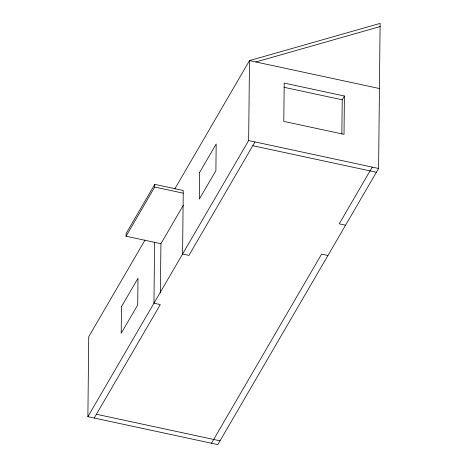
<?xml version="1.0" encoding="UTF-8"?>
<svg xmlns="http://www.w3.org/2000/svg" width="468" height="468" viewBox="0 0 468 468"><rect width="100%" height="100%" fill="white"/><g stroke="black" fill="none" stroke-linecap="round" stroke-linejoin="round"><path stroke-width="0.7" d="M174.81 188.873L249.491 60.606L380.115 23.4L378.6 168.474L217.825 444.6L87.885 416.678L88.721 336.726L145.01 240.055M183.321 205.259L160.928 243.717L126.067 236.223L126.097 233.538L154.727 184.369L183.251 190.494L182.584 254.03L188.92 255.393L254.996 141.915M126.067 236.223L154.697 187.054L154.727 184.369M154.592 242.354L153.954 303.205L160.29 304.569L94.22 418.041M160.413 292.974L160.928 243.717M87.885 416.678L248.654 140.558L249.491 60.606L379.437 88.522M341.856 133.778L342.213 99.807L344.413 96.022L284.199 83.088L283.795 121.393L344.015 134.334L344.413 96.022M211.489 443.237L321.604 254.112L327.945 255.475M372.259 167.111L339.224 223.85L345.565 225.213M255.832 61.963L380.086 26.577M284.123 87.323L342.213 99.807M248.654 140.558L378.6 168.474M252.79 145.7L376.395 172.259M154.697 187.054L183.222 193.179M96.426 414.262L220.03 440.815M121.475 306.639L121.194 333.292L137.715 304.925L137.996 278.273L121.475 306.639M199.66 172.359L199.38 199.011L215.9 170.644L216.175 143.992L199.66 172.359"/></g></svg>
